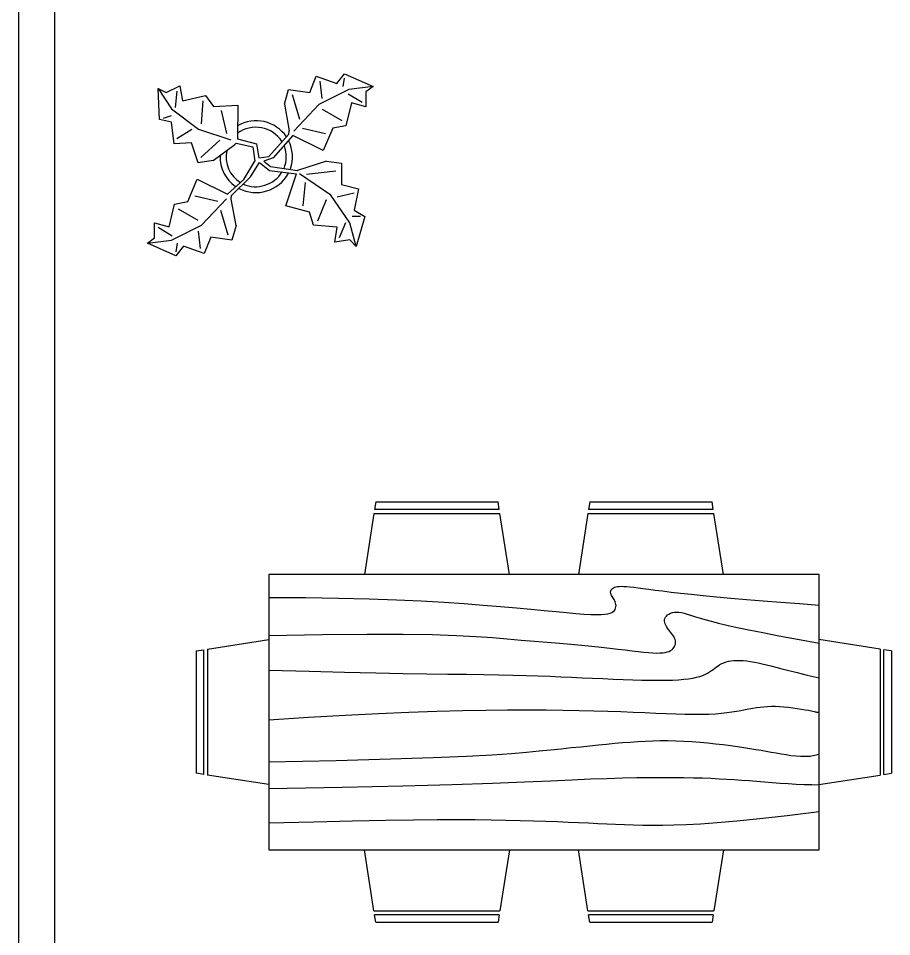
# Model space of a CAD drawing. Header units: inches. Extents: x -2288 to 2509, y 3194 to 5046.
# Drawn here: x -2288.3 to -2143.6, y 3406.7 to 3558.8 of the extents above; entities that cross this region are included whole.
import ezdxf

# ---------------------------------------------------------------- set-up
doc = ezdxf.new("R2010")
doc.units = ezdxf.units.IN
doc.header["$MEASUREMENT"] = 0

# ---------------------------------------------------------------- blocks, each defined once
blk = doc.blocks.new('Dining Set - 36 x 72 in.')
at = {"linetype": 'Continuous'}
for p, q in [((-22, 27.5), (-22.1562, 26.50042)), ((-5.8416, 26.5), (-22.1534, 26.5)), ((-22, 27.5), (-6, 27.5)), ((-5.8437, 26.49966), (-6, 27.5)), ((6, 27.5), (5.8438, 26.50042)), ((22.1584, 26.5), (5.8466, 26.5)), ((6, 27.5), (22, 27.5)), ((22.1563, 26.49966), (22, 27.5)), ((-22.2343, 26.00059), (-23.4847, 17.99762)), ((-22.2304, 26), (-5.7608, 26)), ((-4.5152, 17.99762), (-5.7655, 25.99926)), ((5.7657, 26.00059), (4.5153, 17.99762)), ((5.7696, 26), (22.2392, 26)), ((23.4848, 17.99762), (22.2345, 25.99926)), ((36, 18), (-36, 18)), ((-36, 18), (-36, -18)), ((36, -18), (36, 18)), ((-44.0006, 8.23428), (-35.9976, 9.48474)), ((44.0006, 8.23428), (35.9976, 9.48474)), ((-45.5, 8), (-44.5004, 8.15617)), ((-45.5, 8), (-45.5, -8)), ((-44.5, -8.15843), (-44.5, 8.15338)), ((-44, 8.23041), (-44, -8.23915)), ((44, 8.23041), (44, -8.23915)), ((44.5, -8.15843), (44.5, 8.15338)), ((45.5, 8), (44.5005, 8.15617)), ((45.5, 8), (45.5, -8)), ((-44.4997, -8.15631), (-45.5, -8)), ((-35.9976, -9.48476), (-43.9993, -8.2345)), ((35.9976, -9.48476), (43.9993, -8.2345)), ((44.4997, -8.15631), (45.5, -8)), ((-36, -18), (36, -18)), ((-22.2343, -26.0006), (-23.4847, -17.99762)), ((-4.5152, -17.99762), (-5.7655, -25.99928)), ((5.7657, -26.0006), (4.5153, -17.99762)), ((23.4848, -17.99762), (22.2345, -25.99928)), ((-22.2304, -26), (-5.7608, -26)), ((5.7696, -26), (22.2392, -26)), ((-22, -27.5), (-22.1562, -26.50044)), ((-5.8416, -26.5), (-22.1534, -26.5)), ((-22, -27.5), (-6, -27.5)), ((-5.8437, -26.49967), (-6, -27.5)), ((6, -27.5), (5.8438, -26.50044)), ((22.1584, -26.5), (5.8466, -26.5)), ((6, -27.5), (22, -27.5)), ((22.1563, -26.49967), (22, -27.5))]:
    blk.add_line(p, q, dxfattribs=at)
for points in [[(-36, 15), (-31.1772, 14.97754), (-26.8079, 14.91406), (-22.8538, 14.81543), (-19.276, 14.6875), (-16.0362, 14.53613), (-13.0957, 14.36718), (-10.4159, 14.18652), (-7.9583, 14), (-5.6904, 13.81315), (-3.6035, 13.63021), (-1.6954, 13.45508), (0.0365, 13.29166), (1.5945, 13.14388), (2.9811, 13.01562), (4.1988, 12.9108), (5.25, 12.83333), (6.1393, 12.78613), (6.8802, 12.76823), (7.4883, 12.77767), (7.9792, 12.8125), (8.3685, 12.87077), (8.6719, 12.95052), (8.9049, 13.0498), (9.0833, 13.16666), (9.2205, 13.29899), (9.3216, 13.44401), (9.3895, 13.59879), (9.4271, 13.76041), (9.4373, 13.92594), (9.4232, 14.09245), (9.3875, 14.257), (9.3333, 14.41666), (9.2638, 14.56917), (9.1836, 14.71484), (9.0975, 14.85465), (9.0104, 14.98958), (8.9272, 15.1206), (8.8529, 15.2487), (8.7922, 15.37483), (8.75, 15.5), (8.7305, 15.62467), (8.7344, 15.74739), (8.7617, 15.86621), (8.8125, 15.97916), (8.8867, 16.08431), (8.9844, 16.17968), (9.1055, 16.26334), (9.25, 16.33333), (9.4189, 16.38802), (9.6172, 16.42708), (9.8506, 16.45052), (10.125, 16.45833), (10.4463, 16.45052), (10.8203, 16.42708), (11.2529, 16.38802), (11.75, 16.33333), (12.3184, 16.26318), (12.9694, 16.17838), (13.7151, 16.07991), (14.5677, 15.96875), (15.5395, 15.84586), (16.6426, 15.71224), (17.8893, 15.56884), (19.2917, 15.41666), (20.859, 15.25667), (22.5879, 15.08984), (24.4721, 14.91715), (26.5052, 14.73958), (28.6809, 14.5581), (30.9929, 14.3737), (33.4347, 14.18733), (36, 14)], [(-36, 10), (-28.9766, 10.14274), (-23.1725, 10.20442), (-18.4241, 10.19775), (-14.5677, 10.13541), (-11.4399, 10.03011), (-8.877, 9.89453), (-6.7154, 9.74137), (-4.7917, 9.58333), (-2.9698, 9.43082), (-1.2246, 9.28515), (0.4415, 9.14534), (2.026, 9.01041), (3.5266, 8.87939), (4.9408, 8.7513), (6.266, 8.62516), (7.5, 8.5), (8.6411, 8.37549), (9.6914, 8.2539), (10.6538, 8.13818), (11.5312, 8.03125), (12.3267, 7.93603), (13.043, 7.85547), (13.6831, 7.79248), (14.25, 7.75), (14.7471, 7.7303), (15.1797, 7.73307), (15.5537, 7.75732), (15.875, 7.80208), (16.1494, 7.86637), (16.3828, 7.94922), (16.5811, 8.04964), (16.75, 8.16666), (16.8944, 8.29915), (17.0143, 8.44531), (17.1089, 8.60319), (17.1771, 8.77083), (17.218, 8.94629), (17.2305, 9.1276), (17.2137, 9.31282), (17.1667, 9.5), (17.0895, 9.6875), (16.987, 9.875), (16.8649, 10.0625), (16.7292, 10.25), (16.5856, 10.4375), (16.4401, 10.625), (16.2985, 10.8125), (16.1667, 11), (16.05, 11.18733), (15.9518, 11.3737), (15.8752, 11.5581), (15.8229, 11.73958), (15.798, 11.91715), (15.8034, 12.08984), (15.842, 12.25667), (15.9167, 12.41666), (16.0295, 12.56836), (16.1784, 12.70833), (16.3605, 12.83268), (16.5729, 12.9375), (16.8127, 13.01888), (17.0768, 13.07291), (17.3625, 13.0957), (17.6667, 13.08333), (17.9894, 13.03312), (18.3418, 12.94726), (18.7382, 12.82918), (19.1927, 12.68229), (19.7195, 12.51001), (20.3327, 12.31575), (21.0465, 12.10294), (21.875, 11.875), (22.8357, 11.63354), (23.959, 11.37304), (25.2786, 11.08618), (26.8282, 10.76562), (28.6414, 10.40405), (30.752, 9.99414), (33.1936, 9.52856), (36, 9)], [(-36, 5.5), (-30.7157, 5.3348), (-26.069, 5.20963), (-21.9946, 5.11767), (-18.4271, 5.05208), (-15.3009, 5.00602), (-12.5508, 4.97265), (-10.1112, 4.94515), (-7.9167, 4.91666), (-5.909, 4.88167), (-4.0586, 4.83984), (-2.3429, 4.79215), (-0.7396, 4.73958), (0.7739, 4.6831), (2.22, 4.6237), (3.6213, 4.56233), (5, 4.5), (6.373, 4.43782), (7.7344, 4.3776), (9.0723, 4.32129), (10.375, 4.27083), (11.6309, 4.22819), (12.8281, 4.19531), (13.9551, 4.17415), (15, 4.16666), (15.954, 4.17448), (16.819, 4.19791), (17.6001, 4.23698), (18.3021, 4.29166), (18.9299, 4.36198), (19.4883, 4.44791), (19.9823, 4.54948), (20.4167, 4.66666), (20.7969, 4.79899), (21.1302, 4.94401), (21.4245, 5.09879), (21.6875, 5.26041), (21.9271, 5.42594), (22.1511, 5.59245), (22.3672, 5.757), (22.5834, 5.91666), (22.8065, 6.06868), (23.0404, 6.21093), (23.2879, 6.34147), (23.5521, 6.45833), (23.8358, 6.55957), (24.142, 6.64323), (24.4735, 6.70735), (24.8334, 6.75), (25.2235, 6.76969), (25.642, 6.76692), (26.0858, 6.74267), (26.5521, 6.69791), (27.0379, 6.63362), (27.5404, 6.55078), (28.0565, 6.45036), (28.5834, 6.33333), (29.1242, 6.19987), (29.7071, 6.04687), (30.3661, 5.87044), (31.1354, 5.66666), (32.0493, 5.43164), (33.142, 5.16146), (34.4475, 4.85221), (36, 4.5)], [(-36, -1), (-30.7915, -0.6591), (-26.0195, -0.38216), (-21.6519, -0.16284), (-17.6563, 0.00521), (-14.0005, 0.12833), (-10.6523, 0.21289), (-7.5796, 0.26522), (-4.75, 0.29166), (-2.134, 0.29793), (0.2878, 0.28711), (2.5317, 0.26163), (4.6146, 0.22396), (6.5529, 0.17651), (8.3633, 0.12174), (10.0623, 0.06209), (11.6667, 0), (13.1899, -0.06201), (14.6341, -0.1211), (15.9982, -0.17432), (17.2813, -0.21875), (18.4823, -0.25147), (19.6003, -0.26953), (20.6343, -0.27002), (21.5834, -0.25), (22.4481, -0.20768), (23.2357, -0.14584), (23.9549, -0.06836), (24.6146, 0.02083), (25.2235, 0.11784), (25.7904, 0.21875), (26.3241, 0.31966), (26.8334, 0.41666), (27.3265, 0.50618), (27.8099, 0.58593), (28.2894, 0.65397), (28.7709, 0.70833), (29.2601, 0.74707), (29.763, 0.76823), (30.2855, 0.76985), (30.8334, 0.75), (31.4088, 0.70784), (31.9994, 0.64713), (32.589, 0.57275), (33.1615, 0.48958), (33.7008, 0.4025), (34.1908, 0.3164), (34.6153, 0.23616), (34.9584, 0.16666), (35.2099, 0.11165), (35.3848, 0.07031), (35.504, 0.04069), (35.5886, 0.02083), (35.6594, 0.00879), (35.7377, 0.0026), (35.8442, 0.00032), (36, 0)], [(-36, -6.5), (-27.1843, -6.31267), (-20.084, -6.1263), (-14.469, -5.9419), (-10.1094, -5.76042), (-6.7752, -5.58285), (-4.2363, -5.41016), (-2.2629, -5.24333), (-0.625, -5.08334), (0.8708, -4.93099), (2.2715, -4.78646), (3.5872, -4.64974), (4.8281, -4.52084), (6.0046, -4.39974), (7.127, -4.28646), (8.2053, -4.18099), (9.25, -4.08334), (10.2705, -3.99382), (11.2734, -3.91407), (12.2647, -3.84603), (13.25, -3.79167), (14.2354, -3.75293), (15.2266, -3.73177), (16.2295, -3.73015), (17.25, -3.75), (18.2912, -3.79248), (19.3451, -3.85547), (20.4009, -3.93604), (21.4479, -4.03125), (22.4754, -4.13819), (23.4727, -4.25391), (24.4289, -4.37549), (25.3334, -4.5), (26.1785, -4.62492), (26.9694, -4.74935), (27.7145, -4.87281), (28.4219, -4.99479), (29.1, -5.11483), (29.7572, -5.23242), (30.4016, -5.34709), (31.0417, -5.45834), (31.6837, -5.56437), (32.3262, -5.65821), (32.9658, -5.73153), (33.599, -5.77604), (34.2224, -5.78345), (34.8327, -5.74545), (35.4264, -5.65373), (36, -5.5)], [(-36, -10), (-26.4022, -9.81299), (-18.4675, -9.62891), (-11.9839, -9.45069), (-6.7396, -9.28125), (-2.5226, -9.12354), (0.8789, -8.98047), (3.6769, -8.85498), (6.0833, -8.75), (8.2767, -8.66765), (10.3021, -8.60677), (12.1712, -8.56543), (13.8958, -8.54167), (15.4876, -8.53353), (16.9583, -8.53907), (18.3197, -8.55632), (19.5834, -8.58334), (20.7616, -8.61841), (21.8685, -8.66081), (22.9188, -8.71004), (23.9271, -8.76563), (24.9081, -8.82707), (25.8763, -8.89388), (26.8465, -8.96558), (27.8334, -9.04167), (28.8474, -9.12118), (29.8828, -9.20117), (30.93, -9.27824), (31.9792, -9.34896), (33.0205, -9.40991), (34.0443, -9.45768), (35.0407, -9.48885), (36, -9.5)], [(-36, -14.5), (-30.0881, -14.33513), (-25.0332, -14.21224), (-20.7312, -14.12647), (-17.0781, -14.07292), (-13.97, -14.04671), (-11.3027, -14.04297), (-8.9724, -14.05681), (-6.875, -14.08334), (-4.9224, -14.11833), (-3.0905, -14.16016), (-1.3709, -14.20785), (0.2448, -14.26042), (1.7647, -14.3169), (3.1973, -14.3763), (4.5507, -14.43767), (5.8333, -14.5), (7.0554, -14.5621), (8.235, -14.62175), (9.3922, -14.67652), (10.5469, -14.72396), (11.7192, -14.76164), (12.929, -14.78711), (14.1965, -14.79794), (15.5417, -14.79167), (16.9933, -14.76424), (18.6152, -14.70508), (20.4804, -14.60197), (22.6615, -14.44271), (25.2312, -14.21509), (28.2624, -13.9069), (31.8277, -13.50594), (36, -13)]]:
    blk.add_lwpolyline(points, dxfattribs=at)
blk = doc.blocks.new('Plant - Rubber or Philodendron')
at = {"linetype": 'Continuous'}
for p, q in [((13.3837, 12.301), (14.68, 13.9039)), ((14.68, 13.9039), (19.3848, 11.8146)), ((8.8871, 10.7908), (9.9809, 13.4933)), ((9.9809, 13.4933), (13.3837, 12.301)), ((10.5828, 12.6946), (10.8893, 9.7953)), ((14.5816, 13.2037), (14.3848, 11.8033)), ((-16.2005, 11.4774), (-13.9899, 8.1064)), ((-16.2005, 11.4774), (-14.8639, 10.7964)), ((-16.0159, 6.3329), (-16.2005, 11.4774)), ((-14.8639, 10.7964), (-12.6195, 11.8975)), ((-13.3174, 8.325), (-13.0735, 11.0065)), ((-12.6195, 11.8975), (-12.1909, 9.4345)), ((4.6914, 8.8812), (5.3859, 11.2828)), ((5.3859, 11.2828), (8.8871, 10.7908)), ((15.3859, 11.3055), (10.3916, 8.7942)), ((19.3848, 11.8146), (15.3859, 11.3055)), ((19.3848, 11.8146), (18.1868, 10.9119)), ((18.1868, 10.9119), (18.1925, 8.4119)), ((-12.1909, 9.4345), (-8.3829, 10.3)), ((-8.8369, 9.409), (-9.0894, 5.6095)), ((-8.3829, 10.3), (-7.0549, 8.501)), ((5.9878, 10.4842), (7.1971, 6.3869)), ((15.2875, 10.6053), (17.5907, 9.2105)), ((-13.9899, 8.1064), (-9.5434, 4.7185)), ((-7.0549, 8.501), (-3.0284, 8.6941)), ((-4.8529, 4.012), (-5.7184, 7.82)), ((-3.0284, 8.6941), (-3.0709, 3.1041)), ((4.6914, 8.8812), (5.5014, 4.4831)), ((10.3916, 8.7942), (6.2847, 4.4028)), ((14.2977, 6.1031), (10.9934, 7.9956)), ((15.7909, 9.1065), (14.8995, 5.3044)), ((18.1925, 8.4119), (15.7909, 9.1065)), ((-14.0069, 5.8704), (-16.0159, 6.3329)), ((-15.3434, 6.5514), (-13.9984, 6.9884)), ((-13.5868, 2.2894), (-14.0069, 5.8704)), ((-13.1329, 3.1804), (-10.6614, 4.727)), ((-9.5434, 4.7185), (-4.1917, 2.9888)), ((7.7005, 4.8881), (11.5025, 3.9967)), ((12.7005, 4.8994), (11.1089, 1.1958)), ((14.8995, 5.3044), (12.7005, 4.8994)), ((-3.0709, 3.1041), (0.0797, 2.3163)), ((2.1141, 0.2298), (5.4346, 3.9146)), ((6.1032, 3.6844), (2.8262, -0.031)), ((5.4346, 3.9146), (5.5014, 4.4831)), ((11.1089, 1.1958), (6.1032, 3.6844)), ((-10.6784, 2.491), (-13.5868, 2.2894)), ((-9.5858, -0.8715), (-10.6784, 2.491)), ((-9.1318, 0.0195), (-5.9793, 2.9025)), ((-7.1228, -0.443), (-3.5248, 2.2131)), ((-3.5248, 2.2131), (-3.3011, 2.4355)), ((-3.3011, 2.4355), (-0.5306, 1.7947)), ((-0.5306, 1.7947), (-0.2255, -0.5527)), ((-0.5306, 1.7947), (-0.5306, 1.7947)), ((0.0797, 2.3163), (0.4866, -0.031)), ((0.4866, -0.031), (2.1141, 0.2298)), ((-7.1228, -0.443), (-9.5858, -0.8715)), ((-2.019, -3.6148), (-0.2255, -0.5527)), ((-0.9375, -3.1608), (0.5883, -0.8135)), ((0.5883, -0.8135), (2.2447, -2.0916)), ((2.8262, -0.031), (1.3003, -0.5527)), ((1.3003, -0.5527), (2.4193, -1.4655)), ((2.4193, -1.4655), (6.895, -2.1175)), ((11.6605, -0.5413), (6.895, -2.1175)), ((11.6605, -0.5413), (14.1354, -0.8948)), ((14.1354, -0.8948), (14.1354, -4.4304)), ((2.2447, -2.0916), (6.7108, -2.6626)), ((4.943, -7.9659), (6.7108, -2.6626)), ((12.3677, -6.1981), (7.219, -2.6772)), ((8.3544, -2.7453), (13.1973, -2.1704)), ((-11.3237, -7.2629), (-9.7321, -3.5593)), ((-9.7321, -3.5593), (-4.7264, -6.0479)), ((-2.019, -3.6148), (-4.7264, -6.0479)), ((-4.0579, -6.2781), (-0.9375, -3.1608)), ((8.125, -4.0768), (7.7715, -7.9659)), ((14.1354, -4.4304), (16.9638, -5.1375)), ((16.2567, -5.8446), (13.4283, -6.5517)), ((16.9638, -5.1375), (16.2567, -8.673)), ((-13.5228, -7.6679), (-11.3237, -7.2629)), ((-6.3237, -7.2516), (-10.1257, -6.3602)), ((-9.0148, -11.1577), (-4.9047, -6.8122)), ((-4.1246, -6.8466), (-4.0579, -6.2781)), ((-3.3146, -11.2447), (-4.1246, -6.8466)), ((10.2463, -10.4408), (11.6605, -6.9053)), ((15.5496, -10.7943), (12.3677, -6.1981)), ((-14.4141, -11.4699), (-13.5228, -7.6679)), ((-12.921, -8.4665), (-9.6166, -10.359)), ((-4.611, -12.8477), (-5.8203, -8.7504)), ((8.8321, -9.0266), (4.943, -7.9659)), ((9.5392, -11.1479), (8.8321, -9.0266)), ((16.2567, -8.673), (18.0245, -9.7337)), ((17.3174, -9.7337), (15.9032, -9.7337)), ((18.0245, -9.7337), (16.6103, -14.6834)), ((-16.8157, -10.7754), (-14.4141, -11.4699)), ((-16.8101, -13.2754), (-16.8157, -10.7754)), ((-13.9107, -12.9688), (-16.2139, -11.574)), ((-14.0091, -13.669), (-9.0148, -11.1577)), ((-9.206, -15.0581), (-9.5126, -12.1588)), ((-3.3146, -11.2447), (-4.0092, -13.6463)), ((13.4283, -11.5015), (9.5392, -11.1479)), ((13.0748, -13.9763), (13.4283, -11.5015)), ((14.8425, -10.7943), (13.7819, -13.2692)), ((16.6103, -14.6834), (15.5496, -10.7943)), ((-18.008, -14.1781), (-16.8101, -13.2754)), ((-18.008, -14.1781), (-14.0091, -13.669)), ((-7.5103, -13.1543), (-8.6042, -15.8568)), ((-4.0092, -13.6463), (-7.5103, -13.1543)), ((15.5496, -13.6228), (13.0748, -13.9763)), ((16.6103, -14.6834), (15.5496, -13.6228)), ((-13.3032, -16.2674), (-18.008, -14.1781)), ((-12.0069, -14.6645), (-13.3032, -16.2674)), ((-13.2048, -15.5672), (-13.008, -14.1668)), ((-8.6042, -15.8568), (-12.0069, -14.6645))]:
    blk.add_line(p, q, dxfattribs=at)
for centre, radius, start, end in [((0, 0), 6.1275, 34.37569, 120.1028), ((-0.0601, -0.2075), 5.2461, 33.82192, 124.9414), ((-0.2664, 0.1682), 5.2775, 338.4094, 20.03007), ((-0.098, 0.1364), 6.1288, 341.2017, 26.09184), ((0.0308, 0.1664), 6, 178.6147, 235.1169), ((0.0308, 0.1664), 5, 168.1647, 238.6725), ((-0.0234, 0.3825), 6.1492, 242.5812, 331.2714), ((-0.1102, 0.4886), 5.2883, 247.3711, 327.472)]:
    blk.add_arc(centre, radius, start, end, dxfattribs=at)

msp = doc.modelspace()

# ---------------------------------------------------------------- linework, layer by layer
at = {"color": 7}
msp.add_line((-2288.3, 3794.34), (-2288.3, 3194.34), dxfattribs=at)
at = {"color": 7, "extrusion": (0, 1, 0)}
msp.add_line((-2282.3, 3730.55), (-2282.3, 3368.31), dxfattribs=at)

# ---------------------------------------------------------------- block references
at = {"color": 7}
msp.add_blockref('Plant - Rubber or Philodendron', (-2248.92, 3535.73), dxfattribs=at)
at = {"color": 7, "xscale": 1.266250745591554, "yscale": 1.266250745591554, "zscale": 1.266250745591554}
msp.add_blockref('Dining Set - 36 x 72 in.', (-2201.23, 3443.9), dxfattribs=at)

doc.saveas('drawing.dxf')
